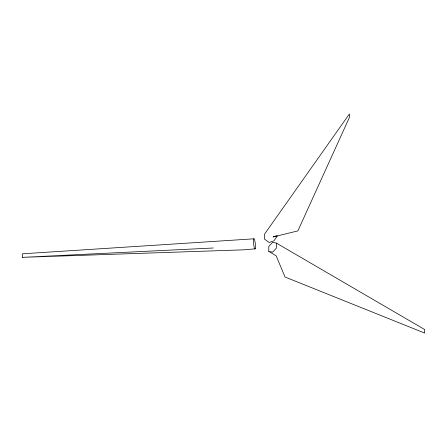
<?xml version="1.0" encoding="UTF-8"?>
<svg xmlns="http://www.w3.org/2000/svg" width="447" height="447" viewBox="0 0 447 447"><rect width="100%" height="100%" fill="white"/><g stroke="black" fill="none" stroke-linecap="round" stroke-linejoin="round"><path stroke-width="0.67" d="M22.35 257.349L22.367 253.812L253.594 238.838L254.483 238.877L255.349 243.866L255.326 248.823L243.984 249.817L22.35 257.349L213.275 248.001M253.594 238.838L253.572 243.788L254.438 248.783L255.326 248.823M268.776 251.348L268.798 246.398L272.625 242.291L276.43 243.134L424.65 329.517L424.633 333.054L285.013 277.011L276.207 255.88L268.776 251.348L272.581 252.197L276.408 248.085L276.43 243.134M277.419 235.904L273.894 240.883L269.189 242.475L264.507 239.111L264.529 234.161L349.403 113.946L349.386 117.483L297.858 230.903L273.106 236.944L276.632 235.748"/></g></svg>
